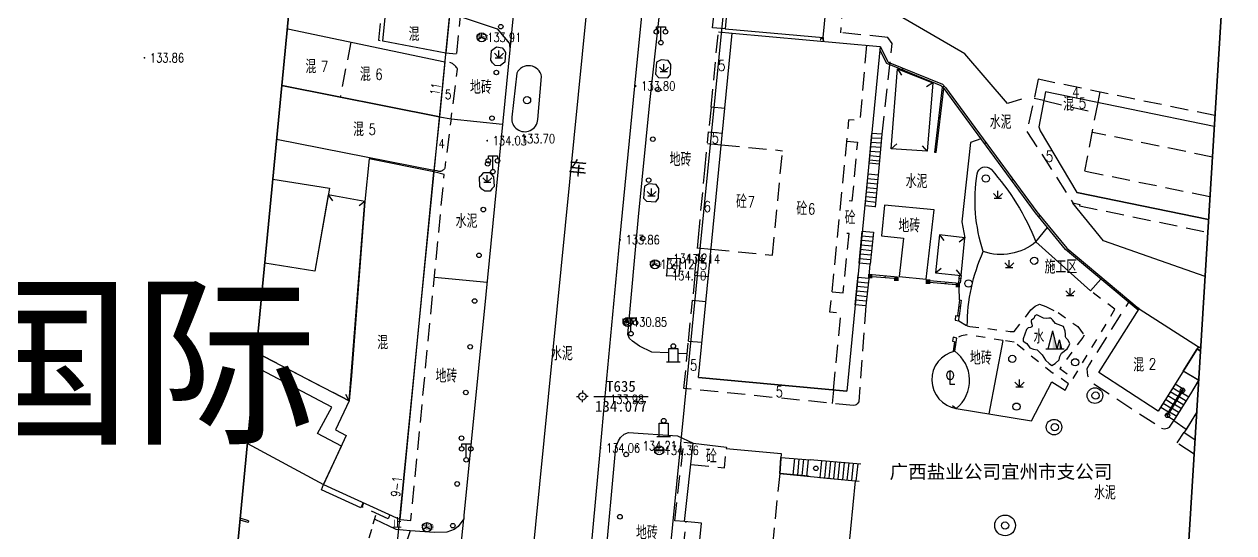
# Model space of a CAD drawing. Extents: x 529262 to 576451, y 2694391 to 2717535.
# Drawn here: x 565126.1 to 565259.4, y 2710401.5 to 2710457.5 of the extents above; entities that cross this region are included whole.
import ezdxf
from ezdxf.enums import TextEntityAlignment as Align
from ezdxf.xclip import XClip

# ---------------------------------------------------------------- set-up
doc = ezdxf.new("R2010")
doc.units = 0
doc.header["$XCLIPFRAME"] = 0
for name, pattern in [('ACAD_ISO12W100', [22, 12, -3, 0.5, -3, 0.5, -3]), ('X14', [1.6, 1, -0.6]), ('X5', [3, 2, -1]), ('X6', [2, 1, -1])]:
    doc.linetypes.add(name, pattern=pattern)
for name, color, linetype in [('COMPONENT', 8, 'Continuous'), ('DLDW', 8, 'Continuous'), ('DLSS', 4, 'Continuous'), ('DMTZ', 8, 'Continuous'), ('GCD', 8, 'Continuous'), ('GXYZ', 8, 'Continuous'), ('JMD', 8, 'Continuous'), ('KZD', 8, 'Continuous'), ('PP-COM', 7, 'Continuous'), ('RD-中线', 40, 'Continuous'), ('RD-红线', 7, 'Continuous'), ('ZBTZ', 8, 'Continuous'), ('ZJ', 7, 'Continuous'), ('地块名称', 1, 'Continuous'), ('污水管径标注_W10-', 202, 'Continuous')]:
    doc.layers.add(name, color=color, linetype=linetype)
doc.layers.add('控制界线1', color=30, linetype='ACAD_ISO12W100', lineweight=35)
doc.styles.add('HZ', font='rs.shx', dxfattribs={"width": 0.8, "bigfont": 'hztxt.shx'})
doc.styles.get("Standard").update_dxf_attribs({"font": '', "height": 2.5, "bigfont": 'smfs.shx'})
doc.styles.add('宋体', font='', dxfattribs={"width": 0.75})
doc.styles.add('等线体', font='simhei.ttf')
doc.styles.get('Standard').set_extended_font_data('FangSong_GB2312')
doc.styles.get('宋体').set_extended_font_data('SimSun')
doc.linetypes.add('10421', pattern='A,2,[150,AAA.SHX,S=0.5,R=0,X=0,Y=0.5],1e-11', length=2)
doc.linetypes.add('10422', pattern='A,0.75,[150,AAA.SHX,S=0.5,R=0,X=0,Y=0.5],1.5,[177,AAA.SHX,S=1,R=0,X=0,Y=0.4],0.75', length=3)
doc.linetypes.add('1161', pattern='A,0,[149,AAA.SHX,S=0.15,R=0,X=0,Y=0],-1.6', length=1.6)

# ---------------------------------------------------------------- blocks, each defined once
blk = doc.blocks.new('A$C19FD0107')
at = {"layer": 'RD-中线', "color": 8, "linetype": 'Continuous', "flags": 128}
blk.add_lwpolyline([(-5786, 16309.46), (-5818.4, 15983.38, 0.029847), (-5819.8, 15947.63), (-5819, 15908.17)], format="xyb", dxfattribs=at)
at = {"layer": 'RD-红线', "color": 8, "linetype": 'Continuous', "flags": 128}
blk.add_lwpolyline([(-5774.91, 16269.38), (-5803.47, 15981.9, 0.029847), (-5804.81, 15947.93), (-5804.54, 15934.99), (-5804.46, 15930.94)], format="xyb", dxfattribs=at)
blk.add_lwpolyline([(-5823.03, 16088.49), (-5823.13, 16087.49), (-5823.18, 16086.96), (-5831.28, 16005.46)], dxfattribs=at)
blk = doc.blocks.new('GC200')
at = {"linetype": 'Continuous', "const_width": 0.2, "flags": 128}
blk.add_lwpolyline([(-0.1, 0, 1), (0.1, 0, 1)], format="xyb", close=True, dxfattribs=at)
blk = doc.blocks.new('gc097')
at = {"color": 8}
for p, q in [((-1, 2.9), (-1, 3.5)), ((-1, 3.5), (1, 3.5)), ((0, 0.5), (0, 3.5)), ((1, 3.5), (1, 2.9))]:
    blk.add_line(p, q, dxfattribs=at)
for centre in [(-1, 2.4), (1, 2.4), (0, 0)]:
    blk.add_circle(centre, 0.5, dxfattribs=at)
blk = doc.blocks.new('gc170')
at = {"color": 8, "linetype": 'Continuous'}
blk.add_circle((0, 0), 0.5, dxfattribs=at)
blk = doc.blocks.new('gc124')
at = {"color": 8}
for p, q in [((-1, 1), (0, 0)), ((-0.8, 0), (0.8, 0)), ((0, 0), (0, 1.6)), ((0, 0), (1, 1))]:
    blk.add_line(p, q, dxfattribs=at)
blk = doc.blocks.new('gc122')
at = {"color": 8}
blk.add_circle((0, 0), 0.8, dxfattribs=at)
blk = doc.blocks.new('gc143')
for p, q in [((0, 0), (0, 3)), ((1, 0), (0, 0))]:
    blk.add_line(p, q)
for centre, start, end in [((0.225, 2), 102.68038, 257.31962), ((-0.225, 2), 282.68038, 77.31962)]:
    blk.add_arc(centre, 1.025, start, end)
blk = doc.blocks.new('gc021')
for p, q in [((-1.5, 0), (-0.5, 4)), ((0.5, 0), (-0.5, 4)), ((-2, 0), (2, 0)), ((0.5, 0), (1, 2)), ((1.5, 0), (1, 2))]:
    blk.add_line(p, q)
for points in [[(-0.5, 4), (0.5, 0), (-0.5, 0)], [(1, 2), (1.5, 0), (1, 0)]]:
    blk.add_solid(points)
blk = doc.blocks.new('gc107')
for p, q in [((-1, 0), (-1, 3)), ((-1, 3), (1, 3)), ((1, 3), (1, 0)), ((-1.5, 0), (1.5, 0))]:
    blk.add_line(p, q)
blk.add_circle((0, 3.5), 0.5)
blk = doc.blocks.new('gc002')
at = {"color": 8, "const_width": 1}
blk.add_lwpolyline([(-0.5, 0), (0.5, 0)], dxfattribs=at)
blk = doc.blocks.new('gc116')
at = {"color": 8}
for p, q in [((-1.3, 0), (-0.8, 0)), ((0, 1.3), (0, 0.8)), ((1.3, 0), (0.8, 0)), ((0, -1.3), (0, -0.8))]:
    blk.add_line(p, q, dxfattribs=at)
blk.add_circle((0, 0), 0.8, dxfattribs=at)
blk.add_point((0, 0), dxfattribs=at)
blk = doc.blocks.new('gcbj0107')
for q in [(-0.87, -0.5), (0, 1), (0.87, -0.5)]:
    blk.add_line((0, 0), q)
blk.add_circle((0, 0), 1)
blk = doc.blocks.new('gcbj0101')
blk.add_line((-1, 0), (1, 0))
blk.add_circle((0, 0), 1)

msp = doc.modelspace()

# ---------------------------------------------------------------- linework, layer by layer
at = {"layer": 'DLDW', "color": 252, "linetype": 'Continuous'}
msp.add_lwpolyline([(565244.718, 2710429.464), (565243.546, 2710428.176), (565237.549, 2710433.547), (565238.825, 2710435.135)], dxfattribs=at)
msp.add_lwpolyline([(565240.579, 2710424.252), (565239.703, 2710424.573), (565239.379, 2710424.979), (565239.257, 2710425.082), (565239.145, 2710425.142), (565238.964, 2710425.147), (565238.746, 2710425.123), (565238.402, 2710425.146), (565237.633, 2710425.539), (565237.437, 2710425.423), (565237.315, 2710425.101), (565237.077, 2710424.95), (565237.014, 2710424.863), (565237.02, 2710424.736), (565237.092, 2710424.479), (565237.123, 2710424.313), (565237.085, 2710424.191), (565236.953, 2710424.133), (565236.681, 2710424.107), (565236.518, 2710423.92), (565236.142, 2710422.887), (565236.129, 2710422.637), (565236.533, 2710422.382), (565236.874, 2710421.893), (565237.299, 2710421.744), (565237.682, 2710421.659), (565237.937, 2710421.404), (565238.235, 2710421.106), (565238.597, 2710420.532), (565238.992, 2710420.156), (565239.317, 2710419.962), (565239.659, 2710420.156), (565240.125, 2710420.585), (565240.203, 2710420.92), (565240.362, 2710421.319), (565240.979, 2710421.787), (565241.163, 2710422.073), (565241.281, 2710422.36), (565241.085, 2710422.786), (565240.878, 2710422.956), (565240.795, 2710423.098), (565240.804, 2710423.411), (565240.762, 2710423.732)], close=True, dxfattribs=at)
at = {"layer": 'DLDW', "color": 252, "linetype": 'X14', "flags": 128}
msp.add_lwpolyline([(565164.766, 2710403.442), (565163.449, 2710398.757)], dxfattribs=at)
at = {"layer": 'DLSS', "linetype": 'Continuous'}
for points in [[(565197.011, 2710421.33), (565195.225, 2710421.415), (565193.888, 2710422.09), (565193.097, 2710422.611), (565192.773, 2710422.926), (565192.593, 2710423.368), (565193.773, 2710436.301), (565194.998, 2710448.896), (565196.411, 2710461.618), (565196.813, 2710462.288), (565197.536, 2710462.788), (565198.249, 2710463.064), (565198.974, 2710463.231), (565201.641, 2710463.47), (565202.429, 2710463.478)], [(565174.119, 2710458.363), (565178.184, 2710456.991), (565179.529, 2710455.381), (565179.576, 2710454.667), (565176.939, 2710427.766), (565174.526, 2710403.452), (565174.518, 2710403.093), (565173.903, 2710402.237), (565173.455, 2710401.889), (565172.626, 2710401.616), (565171.293, 2710401.566), (565168.59, 2710401.747)], [(565256.183, 2710429.743), (565244.998, 2710433.67), (565241.609, 2710437.816)], [(565199.135, 2710421.228), (565198.209, 2710421.273)], [(565191.273, 2710410.951), (565191.557, 2710411.675), (565191.789, 2710412.033), (565192.194, 2710412.398), (565192.652, 2710412.557), (565198.07, 2710412.225), (565199.772, 2710411.396)], [(565189.934, 2710396.687), (565190.038, 2710397.677), (565191.273, 2710410.951)]]:
    msp.add_lwpolyline(points, dxfattribs=at)
at = {"layer": 'DLSS', "linetype": 'X6'}
for points in [[(565229.068, 2710424.875), (565229.989, 2710424.3), (565230.271, 2710424.241), (565234.717, 2710423.704), (565235.168, 2710423.688), (565237, 2710426.066), (565237.469, 2710426.467), (565237.96, 2710426.685), (565238.631, 2710426.455), (565239.986, 2710425.762), (565242.181, 2710424.241), (565242.859, 2710423.29), (565242.702, 2710423.036), (565240.203, 2710419.625), (565241.663, 2710418.515), (565246.255, 2710426.128), (565243.546, 2710428.176)], [(565241.136, 2710417.941), (565239.476, 2710419.106), (565239.369, 2710419.099), (565235.17, 2710422.509), (565233.921, 2710422.696), (565233.921, 2710422.696)]]:
    msp.add_lwpolyline(points, dxfattribs=at)
at = {"layer": 'DLSS', "linetype": 'X6', "flags": 128}
msp.add_lwpolyline([(565233.921, 2710422.696), (565229.929, 2710423.332), (565229.358, 2710423.221), (565229.153, 2710423.15), (565228.824, 2710422.952)], dxfattribs=at)
at = {"layer": 'DMTZ', "linetype": '10422', "flags": 128}
msp.add_lwpolyline([(565235.978, 2710449.242), (565234.425, 2710448.78), (565229.701, 2710454.237), (565221.311, 2710459.137)], dxfattribs=at)
for points, elevation in [([(565163.413, 2710404.859), (565163.15, 2710404.281), (565158.818, 2710406.284), (565159.063, 2710406.844)], -522.445), ([(565168.59, 2710401.747), (565167.054, 2710401.914), (565164.728, 2710402.984)], 134.223)]:
    msp.add_lwpolyline(points, dxfattribs=dict(at, elevation=elevation))
at = {"layer": 'GXYZ', "linetype": 'Continuous', "flags": 128}
msp.add_lwpolyline([(565198.372, 2710431.672), (565196.992, 2710431.72), (565196.863, 2710429.833), (565198.243, 2710429.785)], close=True, dxfattribs=at)
msp.add_lwpolyline([(565197.64, 2710431.107), (565197.449, 2710430.696), (565197.831, 2710430.518), (565197.64, 2710430.107)], dxfattribs=at)
at = {"layer": 'JMD', "linetype": 'Continuous'}
for p, q in [((565214.112, 2710455.903), (565213.863, 2710455.921)), ((565214.094, 2710455.649), (565214.243, 2710455.638)), ((565222.306, 2710452.583), (565222.729, 2710451.904)), ((565222.868, 2710452.682), (565222.792, 2710452.497)), ((565226.192, 2710451.043), (565225.512, 2710450.621)), ((565227.434, 2710450.699), (565227.292, 2710450.558)), ((565227.338, 2710449.868), (565227.189, 2710449.886)), ((565227.025, 2710447.272), (565226.876, 2710447.29)), ((565219.45, 2710445.461), (565219.139, 2710442.21)), ((565220.622, 2710445.411), (565219.45, 2710445.461)), ((565220.318, 2710442.102), (565220.622, 2710445.411)), ((565220.53, 2710444.415), (565219.356, 2710444.483)), ((565220.576, 2710444.913), (565219.403, 2710444.972)), ((565221.617, 2710443.801), (565222.222, 2710444.324)), ((565225.581, 2710443.527), (565225.059, 2710444.134)), ((565232.062, 2710444.448), (565231.901, 2710444.329)), ((565220.393, 2710442.922), (565219.216, 2710443.015)), ((565220.439, 2710443.419), (565219.263, 2710443.505)), ((565220.484, 2710443.917), (565219.31, 2710443.994)), ((565226.557, 2710443.379), (565226.408, 2710443.397)), ((565220.318, 2710442.102), (565219.14, 2710442.204)), ((565220.347, 2710442.424), (565219.169, 2710442.526)), ((565219.022, 2710440.998), (565218.685, 2710437.496)), ((565220.16, 2710440.391), (565218.974, 2710440.501)), ((565220.206, 2710440.889), (565219.022, 2710440.998)), ((565219.884, 2710437.38), (565220.206, 2710440.889)), ((565235.028, 2710440.423), (565234.867, 2710440.304)), ((565159.578, 2710438.712), (565160.036, 2710438.056)), ((565220.023, 2710438.897), (565218.831, 2710439.01)), ((565220.069, 2710439.395), (565218.879, 2710439.507)), ((565220.115, 2710439.893), (565218.927, 2710440.004)), ((565163.604, 2710437.996), (565162.971, 2710437.506)), ((565219.886, 2710437.404), (565218.687, 2710437.519)), ((565219.932, 2710437.901), (565218.735, 2710438.016)), ((565219.977, 2710438.399), (565218.783, 2710438.513)), ((565238.02, 2710436.418), (565237.866, 2710436.29)), ((565218.078, 2710431.203), (565218.417, 2710434.723)), ((565219.644, 2710434.568), (565218.414, 2710434.687)), ((565219.543, 2710433.574), (565218.318, 2710433.692)), ((565219.593, 2710434.071), (565218.366, 2710434.189)), ((565219.648, 2710434.604), (565219.29, 2710431.086)), ((565226.918, 2710434.329), (565227.42, 2710433.707)), ((565229.724, 2710434.012), (565229.101, 2710433.509)), ((565219.391, 2710432.081), (565218.174, 2710432.199)), ((565219.442, 2710432.579), (565218.222, 2710432.696)), ((565219.492, 2710433.076), (565218.27, 2710433.194)), ((565241.263, 2710432.62), (565241.134, 2710432.466)), ((565219.29, 2710431.086), (565218.078, 2710431.203)), ((565219.341, 2710431.584), (565218.126, 2710431.701)), ((565217.638, 2710426.64), (565217.956, 2710429.931)), ((565219.133, 2710429.509), (565217.926, 2710429.626)), ((565219.165, 2710429.814), (565218.827, 2710426.525)), ((565220.943, 2710429.629), (565220.96, 2710429.828)), ((565226.492, 2710430.132), (565227.111, 2710430.64)), ((565229.31, 2710429.86), (565228.802, 2710430.478)), ((565229.07, 2710429.553), (565229.268, 2710429.528)), ((565229.111, 2710429.885), (565229.31, 2710429.86)), ((565245.095, 2710429.408), (565244.967, 2710429.255)), ((565218.98, 2710428.017), (565217.782, 2710428.133)), ((565219.031, 2710428.515), (565217.83, 2710428.63)), ((565219.082, 2710429.012), (565217.878, 2710429.128)), ((565227.627, 2710428.917), (565227.645, 2710429.116)), ((565229.007, 2710429.055), (565229.206, 2710429.03)), ((565218.878, 2710427.022), (565217.686, 2710427.137)), ((565218.929, 2710427.52), (565217.734, 2710427.635)), ((565229.118, 2710427.172), (565229.316, 2710427.148)), ((565218.827, 2710426.525), (565217.638, 2710426.64)), ((565228.902, 2710425.4), (565229.1, 2710425.376)), ((565229.031, 2710426.463), (565229.23, 2710426.439)), ((565228.611, 2710421.517), (565228.463, 2710421.541)), ((565228.711, 2710422.124), (565228.563, 2710422.148)), ((565252.885, 2710417.885), (565251.074, 2710414.982)), ((565251.941, 2710414.458), (565253.731, 2710417.373)), ((565253.469, 2710416.947), (565252.62, 2710417.461)), ((565253.731, 2710417.373), (565252.885, 2710417.885)), ((565161.882, 2710416.044), (565161.494, 2710416.743)), ((565252.684, 2710415.669), (565251.826, 2710416.188)), ((565253.816, 2710417.321), (565252.026, 2710414.406)), ((565252.946, 2710416.095), (565252.091, 2710416.612)), ((565253.207, 2710416.521), (565252.356, 2710417.037)), ((565252.798, 2710413.939), (565254.607, 2710416.843)), ((565253.072, 2710416.11), (565253.855, 2710415.637)), ((565253.334, 2710416.536), (565254.12, 2710416.061)), ((565253.596, 2710416.962), (565254.384, 2710416.485)), ((565252.161, 2710414.817), (565251.297, 2710415.339)), ((565252.422, 2710415.243), (565251.562, 2710415.764)), ((565252.287, 2710414.832), (565253.062, 2710414.363)), ((565252.549, 2710415.258), (565253.326, 2710414.788)), ((565252.811, 2710415.684), (565253.591, 2710415.212)), ((565252.026, 2710414.406), (565252.798, 2710413.939)), ((565209.315, 2710408.067), (565209.459, 2710409.831)), ((565209.459, 2710409.831), (565212.665, 2710409.569)), ((565210.807, 2710407.92), (565210.968, 2710409.708)), ((565211.305, 2710407.871), (565211.471, 2710409.666)), ((565211.803, 2710407.822), (565211.974, 2710409.625)), ((565212.3, 2710407.773), (565212.477, 2710409.584)), ((565213.928, 2710409.465), (565213.747, 2710407.631)), ((565218.274, 2710409.109), (565213.928, 2710409.465)), ((565214.426, 2710409.424), (565214.243, 2710407.581)), ((565214.924, 2710409.383), (565214.739, 2710407.532)), ((565212.486, 2710407.755), (565209.315, 2710408.067)), ((565215.423, 2710409.343), (565215.235, 2710407.483)), ((565215.921, 2710409.302), (565215.732, 2710407.434)), ((565216.419, 2710409.261), (565216.228, 2710407.385)), ((565216.918, 2710409.22), (565216.724, 2710407.336)), ((565217.416, 2710409.179), (565217.22, 2710407.286)), ((565217.914, 2710409.138), (565217.716, 2710407.237)), ((565213.747, 2710407.631), (565218.074, 2710407.202)), ((565150.792, 2710402.862), (565150.733, 2710402.672))]:
    msp.add_line(p, q, dxfattribs=at)
at = {"layer": 'JMD', "linetype": 'Continuous', "flags": 128}
for points, elevation in [([(565214.122, 2710456.035), (565214.743, 2710462.475), (565215.203, 2710467.392), (565216.166, 2710478.238), (565217.459, 2710478.095), (565217.781, 2710481.313), (565215.927, 2710481.527), (565215.586, 2710478.302), (565205.361, 2710479.429), (565203.299, 2710457.007)], -528.919), ([(565168.077, 2710480.874), (565175.066, 2710480.274), (565172.527, 2710454.326), (565165.586, 2710455.649)], 26.415), ([(565159.063, 2710406.844), (565167.507, 2710402.992), (565171.212, 2710441.266), (565164.093, 2710442.67), (565163.604, 2710437.996), (565162.119, 2710418.799), (565161.882, 2710416.044), (565160.356, 2710412.868), (565161.561, 2710412.235), (565159.063, 2710406.844)], -2.629), ([(565228.375, 2710422.632), (565228.778, 2710422.528), (565228.824, 2710422.952), (565228.421, 2710423.056)], 134.03)]:
    msp.add_lwpolyline(points, close=True, dxfattribs=dict(at, elevation=elevation))
at = {"layer": 'JMD', "linetype": 'X5', "flags": 128}
for points in [[(565168.077, 2710480.874), (565167.605, 2710480.975), (565165.114, 2710455.75), (565165.586, 2710455.649)], [(565218.886, 2710455.195), (565218.15, 2710446.875), (565216.951, 2710446.992)], [(565220.622, 2710445.411), (565221.707, 2710455.369)], [(565201.759, 2710448.361), (565201.482, 2710445.648)], [(565238.431, 2710449.092), (565237.349, 2710449.327)], [(565201.356, 2710444.392), (565202.882, 2710444.243)], [(565202.882, 2710444.243), (565209.633, 2710443.585)], [(565216.722, 2710444.64), (565217.873, 2710444.528), (565217.279, 2710438.033), (565216.086, 2710438.106)], [(565208.514, 2710432.092), (565209.633, 2710443.585)], [(565215.107, 2710428.056), (565216.311, 2710427.951), (565216.963, 2710434.455), (565215.742, 2710434.574)], [(565200.247, 2710432.898), (565201.754, 2710432.75)], [(565201.754, 2710432.75), (565208.514, 2710432.092)], [(565199.961, 2710429.835), (565199.699, 2710427.149)], [(565215.256, 2710417.246), (565216.062, 2710425.716), (565214.858, 2710425.821), (565215.107, 2710428.056)], [(565248.928, 2710426.197), (565247.771, 2710426.964), (565243.438, 2710420.089), (565243.146, 2710419.597), (565243.239, 2710418.855), (565243.424, 2710418.452), (565243.948, 2710417.933)]]:
    msp.add_lwpolyline(points, dxfattribs=at)
at = {"layer": 'JMD', "linetype": 'X5'}
for points, elevation in [([(565175.066, 2710480.274), (565176.222, 2710480.146), (565173.683, 2710454.198), (565172.527, 2710454.326)], 134.958), ([(565166.359, 2710403.516), (565166.165, 2710403.09), (565163.295, 2710404.399), (565163.489, 2710404.825)], -528.73)]:
    msp.add_lwpolyline(points, dxfattribs=dict(at, elevation=elevation))
for points in [[(565203.299, 2710457.007), (565201.922, 2710457.117), (565202.538, 2710463.371), (565202.1, 2710463.802), (565202.571, 2710468.435), (565203.044, 2710468.841), (565203.722, 2710475.994), (565203.251, 2710476.411), (565203.48, 2710478.992), (565204.036, 2710479.564), (565205.361, 2710479.429)], [(565217.459, 2710478.095), (565216.018, 2710456.563)], [(565203.271, 2710448.213), (565201.759, 2710448.361), (565202.561, 2710456.664), (565204.089, 2710456.527)], [(565221.707, 2710455.369), (565221.234, 2710456.043), (565216.018, 2710456.563)], [(565257.276, 2710447.441), (565237.809, 2710451.441), (565236.562, 2710445.707), (565241.634, 2710437.841), (565242.376, 2710437.681), (565242.343, 2710437.52), (565256.484, 2710434.618)], [(565201.454, 2710429.691), (565199.961, 2710429.835), (565200.357, 2710434.017), (565201.068, 2710441.449), (565201.482, 2710445.648), (565203.005, 2710445.499)], [(565218.827, 2710426.525), (565218.031, 2710415.94), (565217.839, 2710415.722), (565217.734, 2710415.631), (565217.64, 2710415.587), (565217.461, 2710415.547), (565198.771, 2710417.417), (565199.271, 2710422.642), (565199.699, 2710427.149), (565201.19, 2710427.003)], [(565243.948, 2710417.933), (565251.391, 2710413.061), (565251.678, 2710412.995), (565251.88, 2710413.006), (565252.036, 2710413.047), (565252.268, 2710413.178), (565252.798, 2710413.939)], [(565254.975, 2710410.204), (565253.108, 2710411.439), (565253.889, 2710412.62)], [(565198.824, 2710402.777), (565197.746, 2710402.873), (565198.762, 2710411.515), (565199.822, 2710411.396)], [(565209.315, 2710408.067), (565208.175, 2710396.687)], [(565198.398, 2710396.687), (565198.995, 2710402.759)]]:
    msp.add_lwpolyline(points, dxfattribs=at)
at = {"layer": 'JMD', "linetype": 'Continuous', "flags": 128}
for points, elevation in [([(565154.997, 2710456.334), (565155.134, 2710457.007), (565172.424, 2710453.345), (565171.838, 2710447.323), (565154.46, 2710450.753)], 134.016), ([(565154.46, 2710450.753), (565171.838, 2710447.323), (565171.198, 2710441.408), (565153.889, 2710444.825)], -529.924), ([(565153.467, 2710440.446), (565159.709, 2710439.447), (565158.084, 2710430.317), (565152.576, 2710431.198)], -1.045), ([(565151.63, 2710421.376), (565161.882, 2710416.044), (565163.604, 2710437.996), (565159.578, 2710438.712), (565158.084, 2710430.317), (565152.576, 2710431.198)], -1.045), ([(565255.477, 2710418.32), (565253.792, 2710419.34), (565255.316, 2710421.784), (565255.676, 2710421.541)], -529.987), ([(565255.258, 2710414.782), (565254.093, 2710412.92), (565252.742, 2710413.859), (565254.607, 2710416.843), (565255.473, 2710418.251)], -529.987)]:
    msp.add_lwpolyline(points, dxfattribs=dict(at, elevation=elevation))
for points in [[(565155.044, 2710456.822), (565155.09, 2710456.812)], [(565155.063, 2710457.023), (565155.134, 2710457.007)], [(565213.849, 2710455.73), (565213.873, 2710456.057)], [(565214.098, 2710455.704), (565214.122, 2710456.035)], [(565230.251, 2710446.567), (565227.43, 2710450.418), (565227.126, 2710450.726), (565221.131, 2710453.175), (565220.341, 2710454.674)], [(565257.203, 2710446.263), (565238.622, 2710450.073), (565237.872, 2710446.223), (565238.003, 2710445.779), (565242.043, 2710438.986), (565256.569, 2710435.999)], [(565248.822, 2710426.024), (565240.826, 2710432.724), (565237.499, 2710436.733), (565230.252, 2710446.566)], [(565220.206, 2710440.889), (565220.318, 2710442.102)], [(565219.165, 2710429.814), (565219.29, 2710431.086)], [(565219.515, 2710429.949), (565221.927, 2710429.747)], [(565219.52, 2710429.748), (565221.907, 2710429.548)], [(565219.545, 2710429.746), (565219.545, 2710429.746)], [(565229.111, 2710429.885), (565229.007, 2710429.055)], [(565229.31, 2710429.86), (565229.206, 2710429.03)], [(565228.721, 2710428.818), (565225.82, 2710429.079)], [(565228.742, 2710429.017), (565225.848, 2710429.267)], [(565229.118, 2710427.172), (565228.902, 2710425.4)], [(565229.316, 2710427.148), (565229.1, 2710425.376)], [(565255.676, 2710421.541), (565255.316, 2710421.784)], [(565255.695, 2710421.848), (565255.457, 2710422.009)], [(565254.607, 2710416.843), (565255.505, 2710418.303), (565253.792, 2710419.34)], [(565255.258, 2710414.782), (565253.877, 2710412.575), (565255.075, 2710411.808)], [(565213.928, 2710409.465), (565212.665, 2710409.569)], [(565150.733, 2710402.672), (565149.855, 2710402.947)], [(565150.792, 2710402.862), (565149.875, 2710403.15)]]:
    msp.add_lwpolyline(points, dxfattribs=at)
at = {"layer": 'JMD', "linetype": 'X5', "flags": 128}
for points, elevation in [([(565155.134, 2710457.007), (565155.063, 2710457.023)], 134.016), ([(565162.073, 2710455.537), (565160.879, 2710449.486)], 134.016), ([(565244.597, 2710450.046), (565244.361, 2710448.896)], -528.216), ([(565238.431, 2710449.094), (565244.097, 2710447.769)], -527.668), ([(565244.361, 2710448.896), (565242.9, 2710441.313)], -528.216), ([(565215.107, 2710428.056), (565216.951, 2710446.992)], -512.518), ([(565256.995, 2710442.887), (565243.77, 2710445.599)], 134.332), ([(565167.507, 2710402.992), (565168.681, 2710402.897), (565172.36, 2710440.966), (565171.212, 2710441.266)], -529.383), ([(565256.724, 2710438.513), (565242.9, 2710441.313)], 134.306), ([(565161.882, 2710416.044), (565151.63, 2710421.376)], 1.338), ([(565199.271, 2710422.642), (565200.748, 2710422.497)], -99.037), ([(565199.516, 2710409.069), (565203.245, 2710408.674), (565203.44, 2710410.942)], -511.111)]:
    msp.add_lwpolyline(points, dxfattribs=dict(at, elevation=elevation))
at = {"layer": 'JMD', "linetype": 'Continuous', "flags": 128}
for points in [[(565216.72, 2710417.109), (565200.37, 2710418.643), (565204.089, 2710456.527), (565220.376, 2710455.037)], [(565229.31, 2710429.86), (565229.724, 2710434.012), (565226.918, 2710434.329), (565226.492, 2710430.132)], [(565229.068, 2710424.875), (565229.103, 2710425.375), (565228.701, 2710425.424), (565228.666, 2710424.924)], [(565248.928, 2710426.197), (565255.457, 2710422.009), (565251.032, 2710414.914), (565244.481, 2710419.178)]]:
    msp.add_lwpolyline(points, close=True, dxfattribs=at)
at = {"layer": 'JMD', "linetype": 'Continuous'}
for points in [[(565214.122, 2710456.035), (565214.098, 2710455.704)], [(565220.376, 2710455.037), (565221.274, 2710453.333), (565227.24, 2710450.896), (565227.583, 2710450.548), (565230.413, 2710446.685)], [(565226.408, 2710443.397), (565227.272, 2710450.578)], [(565226.557, 2710443.379), (565227.407, 2710450.442)], [(565230.413, 2710446.685), (565237.657, 2710436.856), (565240.969, 2710432.866), (565248.928, 2710426.197)], [(565167.507, 2710402.992), (565171.212, 2710441.266)], [(565256.569, 2710435.999), (565242.043, 2710438.986)], [(565248.928, 2710426.197), (565255.457, 2710422.009)], [(565228.463, 2710421.541), (565228.632, 2710422.566)], [(565228.611, 2710421.517), (565228.778, 2710422.528)], [(565200.37, 2710418.643), (565216.72, 2710417.109)], [(565215.256, 2710417.246), (565215.117, 2710415.782)], [(565200.106, 2710396.687), (565200.688, 2710402.583), (565198.824, 2710402.777), (565199.772, 2710411.396), (565199.772, 2710411.396), (565203.444, 2710410.964), (565203.43, 2710410.821), (565209.494, 2710410.252), (565209.494, 2710410.252), (565209.315, 2710408.067), (565217.634, 2710407.248), (565216.598, 2710396.687)]]:
    msp.add_lwpolyline(points, dxfattribs=at)
at = {"layer": 'JMD', "linetype": 'X5', "flags": 128}
for points in [[(565171.838, 2710447.323), (565173.113, 2710447.071), (565173.824, 2710452.569, 0.2900821), (565172.447, 2710453.359)], [(565171.838, 2710447.323), (565173.113, 2710447.071), (565172.414, 2710441.659, -0.3918473), (565171.573, 2710441.354), (565171.198, 2710441.408)]]:
    msp.add_lwpolyline(points, format="xyb", dxfattribs=at)
at = {"layer": 'JMD', "linetype": 'Continuous'}
msp.add_lwpolyline([(565225.581, 2710443.527), (565221.617, 2710443.801), (565222.306, 2710452.583), (565226.192, 2710451.043)], close=True, dxfattribs=at)
at = {"layer": 'JMD', "linetype": 'Continuous', "elevation": 523.287}
msp.add_lwpolyline([(565150.665, 2710411.355), (565159.063, 2710406.844), (565161.024, 2710411.076), (565158.404, 2710412.483), (565159.954, 2710415.368), (565151.483, 2710419.846)], dxfattribs=at)
at = {"layer": 'KZD', "linetype": 'Continuous'}
msp.add_line((565188.825, 2710416.55), (565194.825, 2710416.55), dxfattribs=at)
at = {"layer": 'ZBTZ', "linetype": '1161', "flags": 128}
for points, elevation in [([(565179.606, 2710454.699), (565180.405, 2710462.69)], 133.814), ([(565171.269, 2710429.678), (565177.07, 2710429.109)], -529.383), ([(565173.862, 2710396.687), (565174.518, 2710403.093)], 134.193), ([(565168.59, 2710401.747), (565166.859, 2710396.687)], 134.223)]:
    msp.add_lwpolyline(points, dxfattribs=dict(at, elevation=elevation))
at = {"layer": 'ZBTZ', "linetype": '1161'}
for points in [[(565179.122, 2710454.404), (565179.035, 2710453.333), (565178.739, 2710453.116), (565178.534, 2710452.905), (565177.953, 2710452.953), (565177.668, 2710453.25), (565177.483, 2710453.541), (565177.576, 2710454.611), (565177.864, 2710454.814), (565178.114, 2710455.026), (565178.752, 2710454.912), (565178.937, 2710454.666), (565179.122, 2710454.404)], [(565225.445, 2710429.431), (565226.341, 2710437.065), (565220.85, 2710437.591), (565220.537, 2710434.23), (565222.96, 2710433.949), (565222.486, 2710429.751)], [(565229.118, 2710427.172), (565229.099, 2710428.518)]]:
    msp.add_lwpolyline(points, dxfattribs=at)
at = {"layer": 'ZBTZ', "linetype": 'Continuous', "flags": 128}
for points, elevation in [([(565195.651, 2710452.001), (565195.963, 2710451.652), (565196.984, 2710451.614), (565197.285, 2710451.985), (565197.324, 2710453.067), (565197.045, 2710453.492), (565196.246, 2710453.589), (565195.74, 2710453.314)], 133.901), ([(565194.319, 2710438.361), (565194.631, 2710438.012), (565195.652, 2710437.974), (565195.953, 2710438.345), (565195.992, 2710439.427), (565195.713, 2710439.852), (565194.914, 2710439.949), (565194.408, 2710439.674)], 267.955)]:
    msp.add_lwpolyline(points, close=True, dxfattribs=dict(at, elevation=elevation))
at = {"layer": 'ZBTZ', "linetype": '1161', "elevation": 133.872, "flags": 128}
msp.add_lwpolyline([(565183.089, 2710451.746, 0.721629), (565180.342, 2710452.118), (565179.802, 2710447.264, 1.0207902), (565182.654, 2710447.006), (565183.089, 2710451.746)], format="xyb", dxfattribs=at)
at = {"layer": 'ZBTZ', "linetype": '1161', "flags": 128}
for points in [[(565173.113, 2710447.071), (565178.777, 2710446.516)], [(565222.486, 2710429.751), (565225.445, 2710429.431)]]:
    msp.add_lwpolyline(points, dxfattribs=at)
at = {"layer": 'ZBTZ', "linetype": 'Continuous'}
for points in [[(565231.496, 2710444.878), (565230.341, 2710444.468), (565229.393, 2710435.77), (565229.724, 2710434.012)], [(565233.921, 2710422.696), (565232.379, 2710414.631)], [(565228.368, 2710415.531), (565228.775, 2710415.233), (565237.068, 2710413.848), (565239.32, 2710418.137), (565240.784, 2710417.25), (565241.136, 2710417.941)]]:
    msp.add_lwpolyline(points, dxfattribs=at)
at = {"layer": 'ZBTZ', "linetype": 'Continuous', "flags": 128}
for points in [[(565229.989, 2710424.3, 1.3182573), (565229.989, 2710424.3, -0.1064), (565231.75, 2710432.481, -0.1202596), (565231.072, 2710441.054, -0.5994411), (565232.603, 2710441.548, -0.0867743), (565237.549, 2710433.547, -3.85302)], [(565237.549, 2710433.547, -0.2598736), (565231.75, 2710432.481, 0.4921291)], [(565228.611, 2710421.517, -0.914216), (565228.611, 2710421.517, 0.8322586), (565228.775, 2710415.233, 0.489875), (565228.611, 2710421.517, -0.4939122)]]:
    msp.add_lwpolyline(points, format="xyb", dxfattribs=at)
at = {"layer": 'ZBTZ', "linetype": '1161', "elevation": 0.126}
msp.add_lwpolyline([(565177.789, 2710440.716), (565177.855, 2710439.643), (565177.593, 2710439.386), (565177.42, 2710439.148), (565176.838, 2710439.113), (565176.514, 2710439.367), (565176.289, 2710439.628), (565176.229, 2710440.701), (565176.485, 2710440.943), (565176.703, 2710441.188), (565177.35, 2710441.166), (565177.568, 2710440.949), (565177.789, 2710440.716)], dxfattribs=at)
at = {"layer": 'ZBTZ', "linetype": 'Continuous'}
for centre, radius in [((565244.05, 2710416.639, 134.722), 0.857), ((565239.546, 2710413.164), 0.857), ((565234.153, 2710402.352), 1.141)]:
    msp.add_circle(centre, radius, dxfattribs=at)
at = {"layer": '控制界线1', "color": 252, "linetype": 'Continuous', "flags": 128}
msp.add_lwpolyline([(565188.368, 2710139.189), (565315.579, 2710129.586), (565330.583, 2710250.72), (565247.22, 2710284.672), (565280.117, 2710817.13), (565209.112, 2710830.885), (565187.376, 2710792.516), (565139.509, 2710295.527), (565131.76, 2710174.472)], close=True, dxfattribs=at)
msp.add_lwpolyline([(565188.368, 2710139.189), (565315.579, 2710129.586), (565330.583, 2710250.72), (565247.22, 2710284.672), (565280.117, 2710817.13), (565209.112, 2710830.885), (565187.376, 2710792.516), (565139.509, 2710295.527), (565131.76, 2710174.472)], close=True, dxfattribs=at)
msp.add_lwpolyline([(565188.368, 2710139.189), (565315.579, 2710129.586), (565330.583, 2710250.72), (565247.22, 2710284.672), (565280.117, 2710817.13), (565209.112, 2710830.885), (565187.376, 2710792.516), (565139.509, 2710295.527), (565131.76, 2710174.472)], close=True, dxfattribs=at)
at = {"layer": '污水管径标注_W10-'}
msp.add_lwpolyline([(565195.293, 2710470.596), (565193.326, 2710450.693), (565191.653, 2710433.763), (565190.022, 2710416.174), (565189.53, 2710410.874), (565187.683, 2710390.959), (565185.836, 2710371.045), (565184.48, 2710356.43), (565184.558, 2710351.108), (565184.85, 2710331.11), (565185.142, 2710311.113), (565185.445, 2710290.342)], dxfattribs=at)

# ---------------------------------------------------------------- block references
at = {"layer": 'COMPONENT', "linetype": 'Continuous', "xscale": 0.5, "yscale": 0.5}
for name, p in [('gcbj0107', (565176.489, 2710456.058)), ('gcbj0107', (565195.574, 2710431.092)), ('gcbj0107', (565192.557, 2710424.738)), ('gcbj0101', (565196.042, 2710410.621)), ('gcbj0107', (565170.45, 2710402.156))]:
    msp.add_blockref(name, p, dxfattribs=at)
at = {"layer": 'DLDW', "color": 252, "linetype": 'Continuous', "xscale": 0.5, "yscale": 0.5, "zscale": 0.5}
for name, p in [('gc097', (565196.227, 2710455.472)), ('gc097', (565177.717, 2710441.274)), ('gc097', (565192.927, 2710423.445)), ('gc021', (565239.659, 2710421.768)), ('gc107', (565197.6, 2710420.336, 134.219)), ('gc107', (565196.543, 2710412.12, 134.183)), ('gc097', (565174.778, 2710409.572, -133.595))]:
    msp.add_blockref(name, p, dxfattribs=at)
at = {"layer": 'GCD', "linetype": 'Continuous'}
ref = msp.add_blockref('GC200', (565176.49, 2710456.052, 133.908), dxfattribs=dict(at, xscale=0.5, yscale=0.5, zscale=0.5))
ref.add_attrib('height', '133.91', dxfattribs={"linetype": 'Continuous', "height": 1, "style": 'HZ', "width": 0.8}).set_placement((565177.09, 2710456.052, 133.908), align=Align.MIDDLE_LEFT)
ref = msp.add_blockref('GC200', (565139.323, 2710453.802, 133.863), dxfattribs=dict(at, xscale=0.5, yscale=0.5, zscale=0.5))
ref.add_attrib('height', '133.86', dxfattribs={"linetype": 'Continuous', "height": 1, "style": 'HZ', "width": 0.8}).set_placement((565139.923, 2710453.802, 133.863), align=Align.MIDDLE_LEFT)
ref = msp.add_blockref('GC200', (565193.453, 2710450.705, 133.8), dxfattribs=dict(at, xscale=0.5, yscale=0.5, zscale=0.5))
ref.add_attrib('height', '133.80', dxfattribs={"linetype": 'Continuous', "height": 1, "style": 'HZ', "width": 0.8}).set_placement((565194.053, 2710450.705, 133.8), align=Align.MIDDLE_LEFT)
ref = msp.add_blockref('GC200', (565180.194, 2710444.899, 133.703), dxfattribs=dict(at, xscale=0.5, yscale=0.5, zscale=0.5))
ref.add_attrib('height', '133.70', dxfattribs={"linetype": 'Continuous', "height": 1, "style": 'HZ', "width": 0.8}).set_placement((565180.794, 2710444.899, 133.703), align=Align.MIDDLE_LEFT)
ref = msp.add_blockref('GC200', (565177.095, 2710444.687, 134.03), dxfattribs=dict(at, xscale=0.5, yscale=0.5, zscale=0.5))
ref.add_attrib('height', '134.03', dxfattribs={"linetype": 'Continuous', "height": 1, "style": 'HZ', "width": 0.8}).set_placement((565177.695, 2710444.687, 134.03), align=Align.MIDDLE_LEFT)
ref = msp.add_blockref('GC200', (565191.738, 2710433.781, 133.86), dxfattribs=dict(at, xscale=0.5, yscale=0.5, zscale=0.5))
ref.add_attrib('height', '133.86', dxfattribs={"linetype": 'Continuous', "height": 1, "style": 'HZ', "width": 0.8}).set_placement((565192.338, 2710433.781, 133.86), align=Align.MIDDLE_LEFT)
ref = msp.add_blockref('GC200', (565196.988, 2710431.723, 134.117), dxfattribs=dict(at, xscale=0.5, yscale=0.5, zscale=0.5))
ref.add_attrib('height', '134.12', dxfattribs={"linetype": 'Continuous', "height": 1, "style": 'HZ', "width": 0.8}).set_placement((565197.588, 2710431.723, 134.117), align=Align.MIDDLE_LEFT)
ref = msp.add_blockref('GC200', (565198.368, 2710431.675, 134.141), dxfattribs=dict(at, xscale=0.5, yscale=0.5, zscale=0.5))
ref.add_attrib('height', '134.14', dxfattribs={"linetype": 'Continuous', "height": 1, "style": 'HZ', "width": 0.8}).set_placement((565198.968, 2710431.675, 134.141), align=Align.MIDDLE_LEFT)
ref = msp.add_blockref('GC200', (565195.568, 2710431.091, 134.115), dxfattribs=dict(at, xscale=0.5, yscale=0.5, zscale=0.5))
ref.add_attrib('height', '134.12', dxfattribs={"linetype": 'Continuous', "height": 1, "style": 'HZ', "width": 0.8}).set_placement((565196.168, 2710431.091, 134.115), align=Align.MIDDLE_LEFT)
ref = msp.add_blockref('GC200', (565196.859, 2710429.836, 134.104), dxfattribs=dict(at, xscale=0.5, yscale=0.5, zscale=0.5))
ref.add_attrib('height', '134.10', dxfattribs={"linetype": 'Continuous', "height": 1, "style": 'HZ', "width": 0.8}).set_placement((565197.459, 2710429.836, 134.104), align=Align.MIDDLE_LEFT)
ref = msp.add_blockref('GC200', (565192.55, 2710424.728, 130.845), dxfattribs=dict(at, xscale=0.5, yscale=0.5, zscale=0.5))
ref.add_attrib('height', '130.85', dxfattribs={"linetype": 'Continuous', "height": 1, "style": 'HZ', "width": 0.8}).set_placement((565193.15, 2710424.728, 130.845), align=Align.MIDDLE_LEFT)
ref = msp.add_blockref('GC200', (565190.018, 2710416.22, 133.98), dxfattribs=dict(at, xscale=0.5, yscale=0.5, zscale=0.5))
ref.add_attrib('height', '133.98', dxfattribs={"linetype": 'Continuous', "height": 1, "style": 'HZ', "width": 0.8}).set_placement((565190.618, 2710416.22, 133.98), align=Align.MIDDLE_LEFT)
ref = msp.add_blockref('GC200', (565189.572, 2710410.869, 134.06), dxfattribs=dict(at, xscale=0.5, yscale=0.5, zscale=0.5))
ref.add_attrib('height', '134.06', dxfattribs={"linetype": 'Continuous', "height": 1, "style": 'HZ', "width": 0.8}).set_placement((565190.172, 2710410.869, 134.06), align=Align.MIDDLE_LEFT)
ref = msp.add_blockref('GC200', (565193.62, 2710411.107, 134.205), dxfattribs=dict(at, xscale=0.5, yscale=0.5, zscale=0.5))
ref.add_attrib('height', '134.21', dxfattribs={"linetype": 'Continuous', "height": 1, "style": 'HZ', "width": 0.8}).set_placement((565194.22, 2710411.107, 134.205), align=Align.MIDDLE_LEFT)
ref = msp.add_blockref('GC200', (565196.033, 2710410.602, 134.359), dxfattribs=dict(at, xscale=0.5, yscale=0.5, zscale=0.5))
ref.add_attrib('height', '134.36', dxfattribs={"linetype": 'Continuous', "height": 1, "style": 'HZ', "width": 0.8}).set_placement((565196.633, 2710410.602, 134.359), align=Align.MIDDLE_LEFT)
at = {"layer": 'JMD', "linetype": 'Continuous', "xscale": 0.499999999972394, "yscale": 0.499999999972394, "zscale": 0.499999999972394, "rotation": 89.0326209740933}
for p in [(565219.284, 2710429.779, 134.145), (565222.18, 2710429.492, 134.145), (565225.658, 2710429.174, 134.145), (565228.949, 2710428.794, 134.145)]:
    msp.add_blockref('gc002', p, dxfattribs=at)
at = {"layer": 'JMD', "linetype": 'Continuous', "xscale": 0.5, "yscale": 0.5, "zscale": 0.5}
for p in [(565253.706, 2710417.221), (565252.045, 2710414.47), (565213.306, 2710408.631)]:
    msp.add_blockref('gc170', p, dxfattribs=at)
at = {"layer": 'KZD', "linetype": 'Continuous', "xscale": 0.5, "yscale": 0.5, "zscale": 0.5}
msp.add_blockref('gc116', (565187.575, 2710416.55, 134.077), dxfattribs=at)
at = {"layer": 'PP-COM'}
ref = msp.add_blockref('A$C19FD0107', (570997.993, 2694390.603), dxfattribs=at)
XClip(ref).set_block_clipping_path([(-9366.4383134884, 14428.6043910822), (-3328.4480743363, 17452.7484863754)])
at = {"layer": 'ZBTZ', "linetype": 'Continuous'}
for p, xscale, yscale, zscale, rotation in [((565178.583, 2710457.225), 0.4999999998977561, 0.4999999998977561, 0.4999999998977561, 264.5419293924721), ((565178.102, 2710452.194), 0.4999999998977561, 0.4999999998977561, 0.4999999998977561, 264.5419293924721), ((565195.901, 2710450.318), 0.5000000000579241, 0.5000000000579241, 0.5000000000579241, 84.15347366647369), ((565177.621, 2710447.163), 0.4999999998977561, 0.4999999998977561, 0.4999999998977561, 264.5419293924721), ((565195.341, 2710444.852), 0.5000000000579241, 0.5000000000579241, 0.5000000000579241, 84.15347366647369), ((565177.141, 2710442.132), 0.4999999998977561, 0.4999999998977561, 0.4999999998977561, 264.5419293924721), ((565194.883, 2710440.341), 0.5000000000579241, 0.5000000000579241, 0.5000000000579241, 84.15347366647369), ((565176.66, 2710437.102), 0.4999999998977561, 0.4999999998977561, 0.4999999998977561, 264.5419293924721), ((565194.222, 2710433.921), 0.5000000000579241, 0.5000000000579241, 0.5000000000579241, 84.15347366647369), ((565176.179, 2710432.071), 0.4999999998977561, 0.4999999998977561, 0.4999999998977561, 264.5419293924721), ((565175.699, 2710427.04), 0.4999999998977561, 0.4999999998977561, 0.4999999998977561, 264.5419293924721), ((565175.218, 2710422.009), 0.4999999998977561, 0.4999999998977561, 0.4999999998977561, 264.5419293924721), ((565174.737, 2710416.979), 0.4999999998977561, 0.4999999998977561, 0.4999999998977561, 264.5419293924721), ((565174.257, 2710411.948), 0.4999999998977561, 0.4999999998977561, 0.4999999998977561, 264.5419293924721), ((565192.395, 2710410.155), 0.4999999998610344, 0.4999999998610344, 0.4999999998610344, 264.3058132555566), ((565173.776, 2710406.917), 0.4999999998977561, 0.4999999998977561, 0.4999999998977561, 264.5419293924721), ((565191.712, 2710403.306), 0.4999999998610344, 0.4999999998610344, 0.4999999998610344, 264.3058132555566), ((565173.307, 2710402.326), 0.4999999998977561, 0.4999999998977561, 0.4999999998977561, 264.5419293924721)]:
    msp.add_blockref('gc170', p, dxfattribs=dict(at, xscale=xscale, yscale=yscale, zscale=zscale, rotation=rotation))
at = {"layer": 'ZBTZ', "linetype": 'Continuous', "xscale": 0.5, "yscale": 0.5}
for p in [(565178.378, 2710453.814), (565196.563, 2710452.289), (565177.102, 2710440.105), (565195.206, 2710438.606), (565233.361, 2710438.356), (565234.612, 2710430.746), (565241.337, 2710427.653), (565235.74, 2710417.614)]:
    msp.add_blockref('gc124', p, dxfattribs=at)
at = {"layer": 'ZBTZ', "linetype": 'Continuous', "xscale": 0.5, "yscale": 0.5, "zscale": 0.5}
for name, p in [('gc122', (565181.476, 2710449.136)), ('gc122', (565232.026, 2710440.529)), ('gc122', (565237.366, 2710431.474)), ('gc122', (565230.123, 2710428.972)), ('gc122', (565234.95, 2710420.672)), ('gc122', (565241.869, 2710420.299)), ('gc143', (565228.113, 2710417.868)), ('gc122', (565244.127, 2710416.632, 134.722)), ('gc122', (565235.415, 2710415.42)), ('gc122', (565239.622, 2710413.157)), ('gc122', (565234.148, 2710402.333))]:
    msp.add_blockref(name, p, dxfattribs=at)

# ---------------------------------------------------------------- texts
at = {"layer": 'DLDW', "color": 252, "linetype": '10421', "style": 'HZ', "width": 0.8}
msp.add_text('水', height=1.5, dxfattribs=at).set_placement((565237.872, 2710423.193), align=Align.MIDDLE)
at = {"layer": 'GXYZ', "linetype": 'Continuous', "style": '宋体'}
for s, p in [('移动', (565176.533, 2710456.108)), ('移动', (565195.618, 2710431.142)), ('联通', (565192.601, 2710424.788)), ('供水', (565196.069, 2710410.595)), ('铁通', (565170.494, 2710402.206))]:
    msp.add_text(s, height=0.5, dxfattribs=at).set_placement(p, align=Align.MIDDLE)
at = {"layer": 'JMD', "linetype": 'Continuous', "style": 'HZ', "width": 0.8}
for s, p in [('混', (565169.634, 2710456.407)), ('混', (565158.259, 2710452.844)), ('混', (565164.26, 2710451.993)), ('混', (565241.752, 2710448.715)), ('混', (565163.514, 2710445.937)), ('砼', (565205.716, 2710437.979)), ('砼', (565212.356, 2710437.204)), ('砼', (565217.678, 2710436.225)), ('混', (565166.177, 2710422.48)), ('混', (565249.471, 2710420.02)), ('砼', (565202.392, 2710409.978))]:
    msp.add_text(s, height=1.5, dxfattribs=at).set_placement(p, align=Align.MIDDLE_RIGHT)
for s, p in [('7', (565158.759, 2710452.844)), ('5', (565202.52, 2710452.959)), ('6', (565164.76, 2710451.993)), ('4', (565241.529, 2710449.997)), ('5', (565242.267, 2710448.816)), ('5', (565164.014, 2710445.937)), ('5', (565201.811, 2710444.977)), ('5', (565238.63, 2710442.954)), ('6', (565200.919, 2710437.427)), ('7', (565205.784, 2710437.94)), ('6', (565212.424, 2710437.166)), ('5', (565200.506, 2710431.108)), ('5', (565199.421, 2710419.99)), ('2', (565249.986, 2710420.121)), ('5', (565208.869, 2710417.066))]:
    msp.add_text(s, height=1.2, dxfattribs=at).set_placement(p, align=Align.MIDDLE_LEFT)
at = {"layer": 'KZD', "linetype": 'Continuous', "style": '等线体'}
for s, p in [('T635', (565191.825, 2710417.65)), ('134.077', (565191.825, 2710415.45))]:
    msp.add_text(s, height=1.2, dxfattribs=at).set_placement(p, align=Align.MIDDLE)
at = {"layer": 'ZJ', "color": 8, "linetype": 'Continuous', "style": 'HZ', "width": 0.8}
for s, rotation, p in [('11', 80.27981, (565171.391, 2710450.368)), ('9-1', 84.21245, (565167.087, 2710406.63))]:
    msp.add_text(s, height=1, rotation=rotation, dxfattribs=at).set_placement(p, align=Align.MIDDLE)
for s, height, p in [('地砖', 1.5, (565176.396, 2710450.648)), ('5', 1, (565172.787, 2710449.767)), ('水泥', 1.5, (565233.661, 2710446.811)), ('4', 1, (565172.076, 2710444.348)), ('地砖', 1.5, (565198.392, 2710442.693)), ('水泥', 1.5, (565224.404, 2710440.295)), ('水泥', 1.5, (565174.813, 2710435.914)), ('地砖', 1.5, (565223.599, 2710435.408)), ('施工区', 1.5, (565240.302, 2710430.892)), ('水泥', 1.5, (565185.323, 2710421.342)), ('地砖', 1.5, (565231.479, 2710420.856)), ('地砖', 1.5, (565172.593, 2710418.875)), ('水泥', 1.5, (565245.159, 2710406.033)), ('止', 1, (565167.16, 2710402.672)), ('地砖', 1.5, (565194.684, 2710401.642))]:
    msp.add_text(s, height=height, dxfattribs=at).set_placement(p, align=Align.MIDDLE)
at = {"layer": 'ZJ', "color": 8, "linetype": 'Continuous', "style": '等线体'}
msp.add_text('车', height=1.5, rotation=354.63235, dxfattribs=at).set_placement((565187.076, 2710441.694), align=Align.MIDDLE)
msp.add_text('广西盐业公司宜州市支公司', height=1.5, dxfattribs=at).set_placement((565233.702, 2710408.288), align=Align.MIDDLE)
at = {"layer": '地块名称', "color": 1}
msp.add_text('天成国际', height=15, dxfattribs=at).set_placement((565076.562, 2710412.873))

doc.saveas('drawing.dxf')
